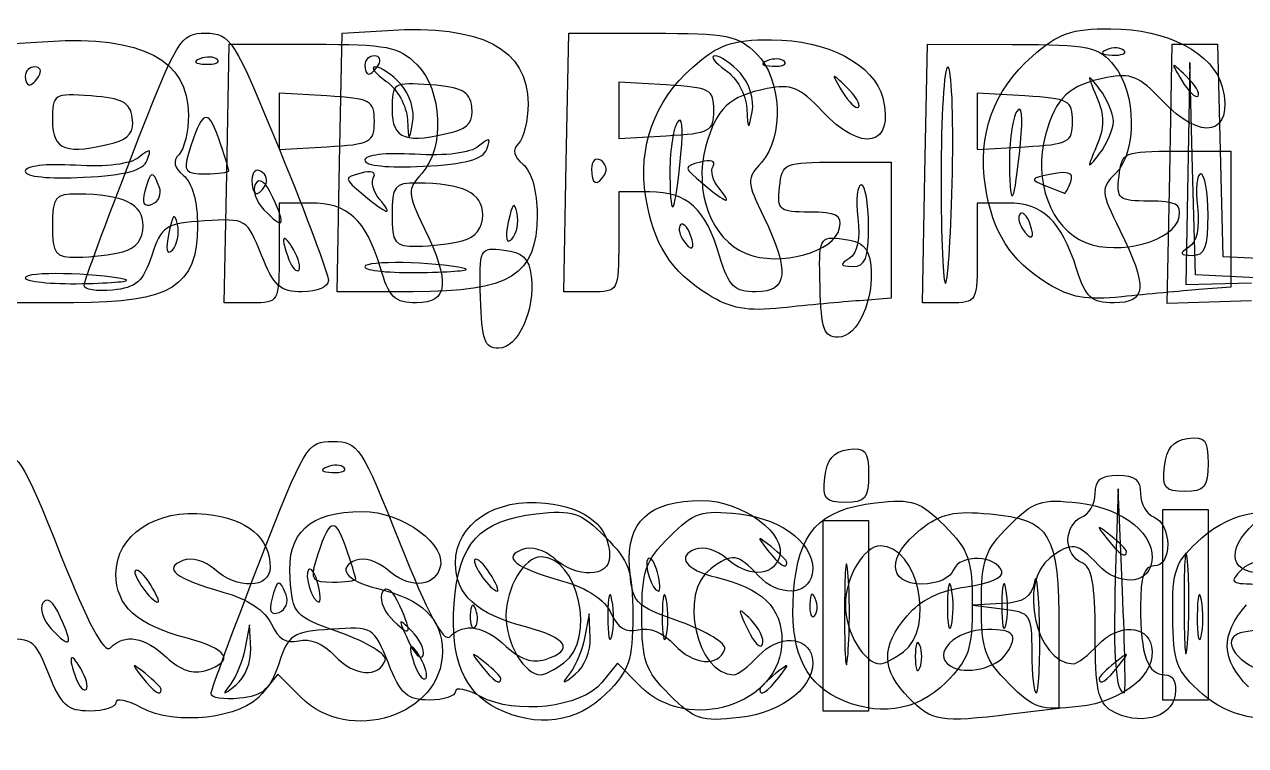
# Model space of a CAD drawing. Extents: x 2.03 to 5.39, y 7.1 to 8.91.
# Drawn here: x 3.7839 to 4.2328, y 8.4324 to 8.6974 of the extents above; entities that cross this region are included whole.
import ezdxf

# ---------------------------------------------------------------- set-up
doc = ezdxf.new("R2010")
doc.units = 0
doc.layers.add('Layer_1', color=7, linetype='CONTINUOUS')

msp = doc.modelspace()

# ---------------------------------------------------------------- linework, layer by layer
at = {"layer": 'Layer_1', "color": 7}
for p, q in [((3.899745, 8.646631), (3.900669, 8.694131)), ((3.900669, 8.694131), (3.917327, 8.69518)), ((3.983078, 8.646631), (3.984003, 8.694131)), ((3.984003, 8.694131), (4.014751, 8.694131)), ((3.775849, 8.690082), (3.792507, 8.691132)), ((3.858258, 8.642582), (3.859183, 8.690082)), ((3.859183, 8.690082), (3.889932, 8.690082)), ((4.114925, 8.642582), (4.115849, 8.690082)), ((4.115849, 8.690082), (4.147025, 8.690026)), ((4.1881, 8.687811), (4.1881, 8.687811)), ((4.204924, 8.642455), (4.20585, 8.690082)), ((4.20585, 8.690082), (4.214183, 8.690082)), ((4.214183, 8.690082), (4.222516, 8.690082)), ((4.222516, 8.690082), (4.223454, 8.651071)), ((3.854767, 8.684478), (3.854767, 8.684478)), ((3.914003, 8.682464), (3.914003, 8.682464)), ((4.06328, 8.683763), (4.06328, 8.683762)), ((4.212283, 8.683415), (4.211566, 8.642582)), ((4.213338, 8.644398), (4.212283, 8.683415)), ((3.789183, 8.678415), (3.789183, 8.678415)), ((4.047088, 8.679406), (4.047088, 8.679406)), ((4.210932, 8.678377), (4.210932, 8.678377)), ((3.922268, 8.675357), (3.922268, 8.675357)), ((4.019836, 8.675138), (4.002336, 8.676146)), ((4.002336, 8.676146), (4.002336, 8.665798)), ((4.086112, 8.674328), (4.086112, 8.674328)), ((3.895016, 8.671089), (3.877516, 8.672097)), ((3.877516, 8.672097), (3.877516, 8.661749)), ((4.151683, 8.671089), (4.134183, 8.672097)), ((4.134183, 8.672097), (4.134183, 8.661748)), ((4.002336, 8.665798), (4.002336, 8.655449)), ((4.037336, 8.665798), (4.037336, 8.665797)), ((3.877516, 8.661749), (3.877516, 8.6514)), ((3.912516, 8.661749), (3.912516, 8.661749)), ((4.134183, 8.661748), (4.134183, 8.6514)), ((4.169183, 8.661749), (4.169183, 8.661748)), ((4.184183, 8.661748), (4.184183, 8.661748)), ((3.941678, 8.657944), (3.941678, 8.657944)), ((4.002336, 8.655449), (4.019836, 8.656457)), ((3.816858, 8.653895), (3.816858, 8.653895)), ((3.877516, 8.6514), (3.895016, 8.652408)), ((3.953827, 8.651542), (3.953827, 8.651542)), ((4.134183, 8.6514), (4.151683, 8.652408)), ((4.150035, 8.653747), (4.150035, 8.653747)), ((4.223454, 8.651071), (4.224392, 8.612061)), ((3.829008, 8.647493), (3.829008, 8.647493)), ((3.89882, 8.599131), (3.899744, 8.646631)), ((3.899744, 8.646631), (3.899745, 8.646631)), ((3.982153, 8.599131), (3.983078, 8.646631)), ((3.983078, 8.646631), (3.983078, 8.646631)), ((4.025215, 8.649698), (4.025215, 8.649698)), ((4.082516, 8.646749), (4.102516, 8.646749)), ((4.102516, 8.646749), (4.102516, 8.621749)), ((4.207336, 8.650797), (4.227336, 8.650797)), ((4.227336, 8.650797), (4.227336, 8.625797)), ((3.857333, 8.595082), (3.858258, 8.642582)), ((3.858258, 8.642582), (3.858258, 8.642582)), ((3.859003, 8.643633), (3.859003, 8.643633)), ((3.997194, 8.642234), (3.997194, 8.642234)), ((4.113999, 8.595085), (4.114924, 8.642585)), ((4.114924, 8.642585), (4.114925, 8.642582)), ((4.125022, 8.642869), (4.125022, 8.642869)), ((4.203998, 8.594828), (4.204924, 8.642455)), ((4.204924, 8.642455), (4.204924, 8.642455)), ((4.211566, 8.642582), (4.21085, 8.601748)), ((4.214392, 8.605381), (4.213338, 8.644398)), ((3.833436, 8.63774), (3.833436, 8.63774)), ((3.872374, 8.638185), (3.872374, 8.638185)), ((4.168522, 8.639561), (4.168522, 8.639561)), ((3.875216, 8.633795), (3.875216, 8.633795)), ((3.914304, 8.633269), (3.914304, 8.633269)), ((4.013765, 8.635797), (4.002336, 8.635797)), ((4.002336, 8.635797), (4.002336, 8.617464)), ((4.039124, 8.637318), (4.039124, 8.637318)), ((3.888945, 8.631749), (3.877516, 8.631749)), ((3.877516, 8.631749), (3.877516, 8.613415)), ((4.145332, 8.631751), (4.134182, 8.631751)), ((4.134182, 8.631751), (4.134182, 8.613418)), ((3.964983, 8.627943), (3.964983, 8.627943)), ((4.153487, 8.624275), (4.153487, 8.624275)), ((4.219003, 8.627464), (4.219003, 8.627464)), ((4.227336, 8.625797), (4.227336, 8.600797)), ((3.840163, 8.623894), (3.840163, 8.623894)), ((4.028667, 8.620226), (4.028667, 8.620226)), ((4.094183, 8.623415), (4.094183, 8.623415)), ((4.102516, 8.621749), (4.102516, 8.596749)), ((3.944836, 8.617898), (3.944836, 8.617898)), ((3.820016, 8.61385), (3.820016, 8.61385)), ((3.882743, 8.614714), (3.882743, 8.614714)), ((4.224392, 8.612061), (4.245121, 8.611071)), ((3.94567, 8.607688), (3.94567, 8.607688)), ((3.82085, 8.603639), (3.82085, 8.603639)), ((4.160017, 8.602164), (4.160017, 8.602164)), ((4.21085, 8.601748), (4.235016, 8.602402)), ((4.236788, 8.604218), (4.214392, 8.605381)), ((3.805796, 8.60142), (3.805796, 8.60142)), ((3.926795, 8.599131), (3.89882, 8.599131)), ((3.992245, 8.599131), (3.982153, 8.599131)), ((4.035197, 8.598116), (4.035197, 8.598115)), ((4.07636, 8.601009), (4.07636, 8.601009)), ((4.227336, 8.600797), (4.21567, 8.599916)), ((3.801975, 8.595082), (3.774, 8.595082)), ((3.867425, 8.595082), (3.857333, 8.595082)), ((3.95154, 8.59696), (3.95154, 8.59696)), ((4.102516, 8.596749), (4.09085, 8.595867)), ((4.124091, 8.595085), (4.113999, 8.595085)), ((4.234924, 8.595788), (4.203998, 8.594828)), ((3.901434, 8.534478), (3.901434, 8.534478)), ((4.202948, 8.534964), (4.202948, 8.534964)), ((4.078128, 8.530915), (4.078128, 8.530915)), ((4.185898, 8.526749), (4.184912, 8.493652)), ((4.18754, 8.489242), (4.185898, 8.526749)), ((4.202336, 8.484131), (4.202336, 8.519131)), ((4.202336, 8.519131), (4.21067, 8.519131)), ((4.21067, 8.519131), (4.219003, 8.519131)), ((4.219003, 8.519131), (4.219003, 8.484131)), ((4.077516, 8.480082), (4.077516, 8.515082)), ((4.077516, 8.515082), (4.08585, 8.515082)), ((4.08585, 8.515082), (4.094183, 8.515082)), ((4.094183, 8.515082), (4.094183, 8.480082)), ((4.189003, 8.503723), (4.189003, 8.503723)), ((4.064183, 8.499674), (4.064183, 8.499674)), ((4.211435, 8.500065), (4.211439, 8.500065)), ((3.954991, 8.495646), (3.954991, 8.495646)), ((4.016601, 8.49593), (4.016601, 8.49593)), ((4.086615, 8.496016), (4.086619, 8.496016)), ((3.830171, 8.491597), (3.830171, 8.491597)), ((3.891781, 8.491881), (3.891781, 8.491881)), ((3.90567, 8.493633), (3.90567, 8.493633)), ((4.124693, 8.489925), (4.124694, 8.489925)), ((4.144693, 8.489925), (4.144694, 8.489925)), ((3.880103, 8.48774), (3.880103, 8.48774)), ((3.999873, 8.485876), (3.999874, 8.485876)), ((4.019873, 8.485876), (4.019874, 8.485876)), ((4.074614, 8.486422), (4.074613, 8.486422)), ((4.18754, 8.489242), (4.18754, 8.489242)), ((4.21654, 8.485876), (4.21654, 8.485876)), ((3.921883, 8.483795), (3.921883, 8.483795)), ((3.949794, 8.482374), (3.949793, 8.482374)), ((3.991428, 8.480797), (3.989896, 8.472464)), ((3.991882, 8.472039), (3.991428, 8.480797)), ((4.143118, 8.484548), (4.132516, 8.484015)), ((4.132516, 8.484015), (4.14335, 8.482671)), ((4.202336, 8.449131), (4.202336, 8.484131)), ((4.202336, 8.484131), (4.202336, 8.484131)), ((4.219003, 8.484131), (4.219003, 8.449131)), ((3.797063, 8.479746), (3.797063, 8.479746)), ((3.866608, 8.476749), (3.865076, 8.468416)), ((3.867062, 8.46799), (3.866608, 8.476749)), ((4.051012, 8.47855), (4.051012, 8.47855)), ((4.077516, 8.445082), (4.077516, 8.480082)), ((4.077516, 8.480082), (4.077516, 8.480082)), ((4.094183, 8.480082), (4.094183, 8.445082)), ((4.157062, 8.475915), (4.157062, 8.475915)), ((3.926192, 8.474502), (3.926192, 8.474502)), ((3.991882, 8.472039), (3.991882, 8.472039)), ((4.164183, 8.474909), (4.164183, 8.44601)), ((3.867062, 8.46799), (3.867062, 8.46799)), ((4.113057, 8.469249), (4.113057, 8.469249)), ((3.92941, 8.464714), (3.92941, 8.464714)), ((3.982213, 8.462781), (3.982213, 8.462781)), ((4.00187, 8.462627), (3.996138, 8.455549)), ((4.010285, 8.454212), (4.00187, 8.462627)), ((4.107033, 8.46683), (4.107033, 8.46683)), ((4.144965, 8.466364), (4.144965, 8.466364)), ((3.80459, 8.460666), (3.80459, 8.460666)), ((3.87705, 8.458578), (3.871318, 8.4515)), ((3.885465, 8.450163), (3.87705, 8.458578)), ((4.186095, 8.461631), (4.186095, 8.461631)), ((3.959003, 8.457056), (3.959003, 8.457056)), ((4.061275, 8.457582), (4.061275, 8.457582)), ((4.145829, 8.455126), (4.145829, 8.455126)), ((3.834183, 8.453007), (3.834183, 8.453007)), ((3.951503, 8.450432), (3.951503, 8.450432)), ((4.021009, 8.451077), (4.021009, 8.451077)), ((4.082402, 8.450079), (4.082402, 8.450079)), ((4.109032, 8.44993), (4.109032, 8.44993)), ((4.21067, 8.449131), (4.202336, 8.449131)), ((4.219003, 8.449131), (4.21067, 8.449131)), ((4.21692, 8.45131), (4.21692, 8.45131)), ((3.826683, 8.446383), (3.826683, 8.446383)), ((3.957582, 8.44603), (3.957582, 8.44603)), ((4.08585, 8.445082), (4.077516, 8.445082)), ((4.094183, 8.445082), (4.08585, 8.445082)), ((4.164183, 8.44601), (4.146683, 8.443908)), ((4.18335, 8.44527), (4.18335, 8.44527))]:
    msp.add_line(p, q, dxfattribs=at)
for points in [[(3.917327, 8.69518), (3.95198, 8.697364), (3.969003, 8.688454), (3.969003, 8.668131)], [(3.792507, 8.691132), (3.82716, 8.693315), (3.844183, 8.684405), (3.844183, 8.664082)], [(3.823372, 8.649131), (3.84019, 8.692505), (3.841168, 8.694131), (3.850455, 8.694131)], [(3.850455, 8.694131), (3.859676, 8.694131), (3.860854, 8.692266), (3.877834, 8.650797)], [(4.014751, 8.694131), (4.042217, 8.694131), (4.046302, 8.693328), (4.053009, 8.686614)], [(4.029503, 8.681582), (4.039251, 8.690141), (4.04383, 8.691747), (4.058466, 8.691736)], [(4.058466, 8.691736), (4.078992, 8.691725), (4.096319, 8.682681), (4.099407, 8.670375)], [(4.154322, 8.685631), (4.164071, 8.69419), (4.16865, 8.695796), (4.183286, 8.695785)], [(4.183286, 8.695785), (4.203812, 8.695772), (4.221139, 8.68673), (4.224227, 8.674424)], [(3.889932, 8.690082), (3.917398, 8.690082), (3.921482, 8.68928), (3.928189, 8.682565)], [(4.147025, 8.690026), (4.175664, 8.689971), (4.178714, 8.689333), (4.184525, 8.682157)], [(4.181711, 8.688074), (4.179052, 8.68701), (4.179842, 8.68622), (4.183725, 8.686061)], [(4.1881, 8.687811), (4.186992, 8.688919), (4.184118, 8.689037), (4.181711, 8.688074)], [(4.183725, 8.686061), (4.187239, 8.685916), (4.189208, 8.686704), (4.1881, 8.687811)], [(3.848378, 8.684741), (3.845719, 8.683677), (3.846509, 8.682887), (3.850392, 8.682727)], [(3.854767, 8.684478), (3.853659, 8.685586), (3.850784, 8.685704), (3.848378, 8.684741)], [(3.850392, 8.682727), (3.853906, 8.682583), (3.855874, 8.68337), (3.854767, 8.684478)], [(3.912533, 8.685797), (3.910591, 8.685797), (3.909003, 8.684297), (3.909003, 8.682464)], [(3.909003, 8.682464), (3.909003, 8.680631), (3.909664, 8.679131), (3.910473, 8.679131)], [(3.910473, 8.679131), (3.911282, 8.679131), (3.91287, 8.680631), (3.914003, 8.682464)], [(3.914003, 8.682464), (3.915136, 8.684297), (3.914475, 8.685797), (3.912533, 8.685797)], [(3.928189, 8.682565), (3.937489, 8.673255), (3.938431, 8.651968), (3.929958, 8.642605)], [(4.037745, 8.685797), (4.035788, 8.685797), (4.03752, 8.683462), (4.041595, 8.680608)], [(4.047088, 8.679406), (4.043906, 8.682921), (4.039702, 8.685797), (4.037745, 8.685797)], [(4.053009, 8.686614), (4.062309, 8.677304), (4.063251, 8.656017), (4.054778, 8.646654)], [(4.056891, 8.684026), (4.054232, 8.682961), (4.055022, 8.682172), (4.058905, 8.682012)], [(4.06328, 8.683762), (4.062173, 8.68487), (4.059298, 8.684988), (4.056891, 8.684026)], [(4.058905, 8.682012), (4.062419, 8.681867), (4.064388, 8.682655), (4.06328, 8.683763)], [(4.137133, 8.637956), (4.13417, 8.656525), (4.14019, 8.673222), (4.154322, 8.685631)], [(4.210932, 8.678377), (4.205192, 8.683874), (4.205121, 8.683803), (4.209338, 8.676782)], [(3.787713, 8.681749), (3.785772, 8.681749), (3.784183, 8.680249), (3.784183, 8.678415)], [(3.784183, 8.678415), (3.784183, 8.676582), (3.784844, 8.675082), (3.785653, 8.675082)], [(3.785653, 8.675082), (3.786462, 8.675082), (3.78805, 8.676582), (3.789183, 8.678415)], [(3.789183, 8.678415), (3.790316, 8.680249), (3.789655, 8.681749), (3.787713, 8.681749)], [(3.912925, 8.681749), (3.910968, 8.681749), (3.9127, 8.679413), (3.916775, 8.67656)], [(3.922268, 8.675357), (3.919086, 8.678872), (3.914882, 8.681749), (3.912925, 8.681749)], [(4.012314, 8.633907), (4.00935, 8.652476), (4.01537, 8.669173), (4.029503, 8.681582)], [(4.041595, 8.680608), (4.045819, 8.677649), (4.049198, 8.671562), (4.049457, 8.666442)], [(4.051391, 8.665239), (4.052249, 8.669743), (4.050438, 8.675703), (4.047088, 8.679406)], [(4.086112, 8.674328), (4.080372, 8.679826), (4.080301, 8.679755), (4.084518, 8.672733)], [(4.12335, 8.681752), (4.121975, 8.68175), (4.12085, 8.663498), (4.12085, 8.641193)], [(4.125022, 8.642869), (4.125478, 8.664256), (4.124724, 8.681754), (4.12335, 8.681752)], [(4.179129, 8.673611), (4.174442, 8.679611), (4.17436, 8.679415), (4.177997, 8.670915)], [(4.201956, 8.669537), (4.193758, 8.678314), (4.190596, 8.679616), (4.18177, 8.677851)], [(4.184525, 8.682157), (4.192656, 8.672115), (4.192925, 8.650486), (4.185016, 8.642606)], [(4.215345, 8.671028), (4.216222, 8.671905), (4.214236, 8.675212), (4.210932, 8.678377)], [(3.916775, 8.67656), (3.921, 8.6736), (3.924378, 8.667513), (3.924637, 8.662393)], [(3.93317, 8.675156), (3.919368, 8.676154), (3.919003, 8.675918), (3.919003, 8.665989)], [(3.926572, 8.66119), (3.927429, 8.665694), (3.925618, 8.671654), (3.922268, 8.675357)], [(3.948345, 8.667065), (3.947527, 8.672798), (3.944665, 8.674324), (3.93317, 8.675156)], [(4.037336, 8.665797), (4.037336, 8.6735), (4.036012, 8.674207), (4.019836, 8.675138)], [(4.05695, 8.673802), (4.042968, 8.671006), (4.038247, 8.666593), (4.034425, 8.652752)], [(4.077137, 8.665488), (4.068938, 8.674265), (4.065776, 8.675567), (4.05695, 8.673802)], [(4.090525, 8.66698), (4.091402, 8.667856), (4.089416, 8.671163), (4.086112, 8.674328)], [(4.18177, 8.677851), (4.167788, 8.675055), (4.163067, 8.670642), (4.159245, 8.656801)], [(4.184183, 8.661748), (4.184183, 8.664714), (4.181909, 8.670052), (4.179129, 8.673611)], [(4.224227, 8.674424), (4.228695, 8.656622), (4.216517, 8.65395), (4.201956, 8.669537)], [(4.209338, 8.676782), (4.211765, 8.672741), (4.214468, 8.670152), (4.215345, 8.671028)], [(3.80835, 8.671107), (3.794549, 8.672106), (3.794183, 8.671869), (3.794183, 8.66194)], [(3.823525, 8.663016), (3.822707, 8.66875), (3.819845, 8.670275), (3.80835, 8.671107)], [(3.912516, 8.661749), (3.912516, 8.669451), (3.911192, 8.670158), (3.895016, 8.671089)], [(4.099407, 8.670375), (4.103875, 8.652573), (4.091697, 8.649901), (4.077137, 8.665488)], [(4.084518, 8.672733), (4.086945, 8.668692), (4.089648, 8.666103), (4.090525, 8.66698)], [(4.169183, 8.661748), (4.169183, 8.669451), (4.167859, 8.670158), (4.151683, 8.671089)], [(4.177997, 8.670915), (4.181005, 8.663886), (4.181005, 8.659611), (4.177997, 8.652582)], [(3.8552, 8.655713), (3.851273, 8.666977), (3.849028, 8.665806), (3.844182, 8.649964)], [(3.919003, 8.665989), (3.919003, 8.655162), (3.924289, 8.653287), (3.941678, 8.657944)], [(3.941678, 8.657944), (3.947128, 8.659404), (3.949061, 8.662048), (3.948345, 8.667065)], [(3.969003, 8.668131), (3.969003, 8.662081), (3.967439, 8.655567), (3.965528, 8.653656)], [(4.019836, 8.656457), (4.036012, 8.657388), (4.037336, 8.658095), (4.037336, 8.665798)], [(4.049457, 8.666442), (4.049874, 8.658192), (4.050031, 8.658095), (4.051391, 8.665239)], [(4.148695, 8.665414), (4.147087, 8.662875), (4.145867, 8.654047), (4.145984, 8.645797)], [(4.150035, 8.653747), (4.15101, 8.663777), (4.150496, 8.668257), (4.148695, 8.665414)], [(3.794183, 8.66194), (3.794183, 8.651113), (3.799469, 8.649238), (3.816858, 8.653895)], [(3.816858, 8.653895), (3.822308, 8.655355), (3.824241, 8.657999), (3.823525, 8.663016)], [(3.844183, 8.664082), (3.844183, 8.658032), (3.842619, 8.651519), (3.840708, 8.649608)], [(3.895016, 8.652408), (3.911192, 8.653339), (3.912516, 8.654046), (3.912516, 8.661749)], [(3.924637, 8.662393), (3.925054, 8.654144), (3.925211, 8.654046), (3.926572, 8.66119)], [(4.023875, 8.661365), (4.022267, 8.658826), (4.021047, 8.649999), (4.021164, 8.641749)], [(4.025215, 8.649698), (4.026191, 8.659728), (4.025676, 8.664208), (4.023875, 8.661365)], [(4.151683, 8.652408), (4.167859, 8.653339), (4.169183, 8.654046), (4.169183, 8.661749)], [(4.179129, 8.649885), (4.181909, 8.653444), (4.184183, 8.658782), (4.184183, 8.661748)], [(3.859003, 8.643633), (3.859003, 8.644277), (3.857291, 8.649712), (3.8552, 8.655713)], [(3.953827, 8.651542), (3.955467, 8.655814), (3.954937, 8.656007), (3.950858, 8.652621)], [(4.159245, 8.656801), (4.154599, 8.639974), (4.161154, 8.622393), (4.174003, 8.617219)], [(3.829008, 8.647493), (3.830647, 8.651765), (3.830118, 8.651958), (3.826038, 8.648571)], [(3.950858, 8.652621), (3.947802, 8.650084), (3.938805, 8.648942), (3.927444, 8.649649)], [(3.930411, 8.645237), (3.946011, 8.646043), (3.952375, 8.647757), (3.953827, 8.651542)], [(3.965528, 8.653656), (3.963117, 8.651246), (3.963628, 8.648875), (3.967195, 8.645915)], [(4.034425, 8.652752), (4.029779, 8.635925), (4.036334, 8.618344), (4.049183, 8.61317)], [(4.145984, 8.645797), (4.146235, 8.628024), (4.147839, 8.631171), (4.150035, 8.653747)], [(4.177997, 8.652582), (4.17436, 8.644081), (4.174442, 8.643885), (4.179129, 8.649885)], [(3.826038, 8.648571), (3.822982, 8.646034), (3.813985, 8.644893), (3.802624, 8.6456)], [(3.805591, 8.641188), (3.821191, 8.641993), (3.827555, 8.643707), (3.829008, 8.647493)], [(3.805796, 8.60142), (3.805863, 8.602911), (3.813775, 8.624381), (3.823372, 8.649131)], [(3.840708, 8.649608), (3.838298, 8.647197), (3.838808, 8.644826), (3.842375, 8.641866)], [(3.844182, 8.649964), (3.842216, 8.643538), (3.843113, 8.642464), (3.850445, 8.642464)], [(3.877834, 8.650797), (3.887593, 8.626964), (3.895598, 8.605589), (3.895624, 8.603297)], [(3.908991, 8.647464), (3.90899, 8.645473), (3.917613, 8.644576), (3.930411, 8.645237)], [(3.927444, 8.649649), (3.916602, 8.650324), (3.908993, 8.649423), (3.908991, 8.647464)], [(3.995724, 8.647431), (3.993861, 8.648582), (3.992336, 8.647186), (3.992336, 8.644328)], [(3.997194, 8.642234), (3.998248, 8.64394), (3.997587, 8.646279), (3.995724, 8.647431)], [(4.021164, 8.641749), (4.021415, 8.623975), (4.023019, 8.627122), (4.025215, 8.649698)], [(4.032425, 8.646786), (4.026031, 8.645114), (4.026055, 8.644882), (4.033254, 8.638875)], [(4.037054, 8.645341), (4.038154, 8.647121), (4.036126, 8.647754), (4.032425, 8.646786)], [(4.054778, 8.646654), (4.049336, 8.640641), (4.049384, 8.639595), (4.055686, 8.626549)], [(4.061462, 8.637582), (4.062482, 8.646446), (4.063176, 8.646749), (4.082516, 8.646749)], [(4.186282, 8.641631), (4.187302, 8.650495), (4.187996, 8.650797), (4.207336, 8.650797)], [(3.784172, 8.643415), (3.78417, 8.641423), (3.792793, 8.640527), (3.805591, 8.641188)], [(3.802624, 8.6456), (3.791782, 8.646274), (3.784173, 8.645374), (3.784172, 8.643415)], [(3.833436, 8.63774), (3.831033, 8.644001), (3.830105, 8.643706), (3.828102, 8.636047)], [(3.850445, 8.642464), (3.855152, 8.642464), (3.859003, 8.64299), (3.859003, 8.643633)], [(3.870904, 8.643382), (3.869041, 8.644533), (3.867516, 8.643137), (3.867516, 8.640279)], [(3.872374, 8.638185), (3.873428, 8.639892), (3.872767, 8.64223), (3.870904, 8.643382)], [(3.907605, 8.642737), (3.901211, 8.641065), (3.901235, 8.640833), (3.908434, 8.634826)], [(3.912234, 8.641292), (3.913334, 8.643072), (3.911306, 8.643705), (3.907605, 8.642737)], [(3.929958, 8.642605), (3.924516, 8.636592), (3.924564, 8.635546), (3.930867, 8.6225)], [(3.967195, 8.645915), (3.970371, 8.643279), (3.972336, 8.636162), (3.972336, 8.627298)], [(3.992336, 8.644328), (3.992336, 8.638472), (3.994336, 8.63761), (3.997194, 8.642234)], [(4.039124, 8.637318), (4.036908, 8.639988), (4.035977, 8.643598), (4.037054, 8.645341)], [(4.122522, 8.602309), (4.123442, 8.603229), (4.124567, 8.621481), (4.125022, 8.642869)], [(4.161472, 8.642364), (4.153521, 8.640844), (4.153316, 8.640448), (4.159276, 8.638119)], [(4.168522, 8.639561), (4.16978, 8.642839), (4.167889, 8.643591), (4.161472, 8.642364)], [(4.185016, 8.642606), (4.179461, 8.637072), (4.179535, 8.636078), (4.186578, 8.621773)], [(4.216339, 8.642464), (4.214874, 8.642464), (4.214308, 8.637042), (4.215082, 8.630414)], [(4.219003, 8.627464), (4.219003, 8.635714), (4.217804, 8.642464), (4.216339, 8.642464)], [(3.830836, 8.631323), (3.833263, 8.632254), (3.834433, 8.635142), (3.833436, 8.63774)], [(3.842375, 8.641866), (3.845551, 8.63923), (3.847516, 8.632114), (3.847516, 8.623249)], [(3.867516, 8.640279), (3.867516, 8.634424), (3.869517, 8.633561), (3.872374, 8.638185)], [(3.868818, 8.638832), (3.867519, 8.63673), (3.868907, 8.632438), (3.871896, 8.629293)], [(3.875216, 8.633795), (3.872657, 8.639413), (3.870316, 8.641255), (3.868818, 8.638832)], [(3.914304, 8.633269), (3.912089, 8.635939), (3.911157, 8.639549), (3.912234, 8.641292)], [(3.92817, 8.639085), (3.919907, 8.639126), (3.919003, 8.63798), (3.919003, 8.627464)], [(3.952336, 8.627464), (3.952336, 8.635481), (3.945014, 8.639002), (3.92817, 8.639085)], [(4.033254, 8.638875), (4.042233, 8.631381), (4.044565, 8.630763), (4.039124, 8.637318)], [(4.072539, 8.628415), (4.06127, 8.628415), (4.060482, 8.629067), (4.061462, 8.637582)], [(4.091519, 8.638415), (4.090054, 8.638415), (4.089488, 8.632993), (4.090262, 8.626365)], [(4.094183, 8.623415), (4.094183, 8.631665), (4.092984, 8.638415), (4.091519, 8.638415)], [(4.12085, 8.641193), (4.12085, 8.618887), (4.121602, 8.60139), (4.122522, 8.602309)], [(4.160017, 8.602164), (4.14629, 8.610732), (4.139878, 8.620761), (4.137133, 8.637956)], [(4.159276, 8.638119), (4.162892, 8.636706), (4.166064, 8.635445), (4.166326, 8.635316)], [(4.166326, 8.635316), (4.166589, 8.635187), (4.167577, 8.637097), (4.168522, 8.639561)], [(4.197359, 8.632464), (4.18609, 8.632464), (4.185302, 8.633117), (4.186282, 8.641631)], [(3.80335, 8.635036), (3.795087, 8.635081), (3.794183, 8.633931), (3.794183, 8.623415)], [(3.827516, 8.623415), (3.827516, 8.631432), (3.820194, 8.634953), (3.80335, 8.635036)], [(3.828102, 8.636047), (3.826957, 8.631666), (3.827825, 8.630167), (3.830836, 8.631323)], [(3.871896, 8.629293), (3.879122, 8.621698), (3.880115, 8.623044), (3.875216, 8.633795)], [(3.908434, 8.634826), (3.917413, 8.627332), (3.919745, 8.626714), (3.914304, 8.633269)], [(4.035197, 8.598115), (4.02147, 8.606683), (4.015058, 8.616712), (4.012314, 8.633907)], [(4.039441, 8.612315), (4.034217, 8.629752), (4.027606, 8.635797), (4.013765, 8.635797)], [(3.914621, 8.608266), (3.909397, 8.625703), (3.902787, 8.631749), (3.888945, 8.631749)], [(3.964983, 8.627943), (3.964012, 8.632526), (3.963174, 8.631688), (3.961751, 8.624711)], [(4.170686, 8.607585), (4.16498, 8.625359), (4.158273, 8.631751), (4.145332, 8.631751)], [(4.153487, 8.624275), (4.152401, 8.627104), (4.150798, 8.628703), (4.149924, 8.62783)], [(4.208373, 8.626631), (4.209273, 8.631323), (4.207118, 8.632464), (4.197359, 8.632464)], [(4.215082, 8.630414), (4.216001, 8.62254), (4.214903, 8.617359), (4.211912, 8.615465)], [(3.850071, 8.625145), (3.83564, 8.624201), (3.834293, 8.623321), (3.830674, 8.612464)], [(3.840163, 8.623894), (3.839192, 8.628477), (3.838354, 8.627639), (3.836931, 8.620662)], [(3.870986, 8.612645), (3.865644, 8.625998), (3.865394, 8.626147), (3.850071, 8.625145)], [(3.919003, 8.627464), (3.919003, 8.616948), (3.919907, 8.615802), (3.92817, 8.615843)], [(3.972336, 8.627298), (3.972336, 8.605206), (3.962514, 8.599131), (3.926795, 8.599131)], [(3.944836, 8.617898), (3.949817, 8.619233), (3.952336, 8.622446), (3.952336, 8.627464)], [(3.961751, 8.624711), (3.960511, 8.618629), (3.960976, 8.616437), (3.963063, 8.618524)], [(3.963063, 8.618524), (3.96484, 8.620302), (3.965705, 8.62454), (3.964983, 8.627943)], [(4.028667, 8.620226), (4.027581, 8.623055), (4.025978, 8.624655), (4.025104, 8.623781)], [(4.055686, 8.626549), (4.065324, 8.606602), (4.064554, 8.599131), (4.052863, 8.599131)], [(4.083554, 8.622582), (4.084454, 8.627274), (4.082298, 8.628415), (4.072539, 8.628415)], [(4.090262, 8.626365), (4.091181, 8.618491), (4.090083, 8.61331), (4.087093, 8.611416)], [(4.149924, 8.62783), (4.149051, 8.626956), (4.149324, 8.624641), (4.150533, 8.622686)], [(4.150533, 8.622686), (4.15382, 8.617368), (4.155741, 8.618401), (4.153487, 8.624275)], [(4.174003, 8.617219), (4.18639, 8.612231), (4.206678, 8.617787), (4.208373, 8.626631)], [(4.21317, 8.612515), (4.217869, 8.612474), (4.219003, 8.615381), (4.219003, 8.627464)], [(3.794183, 8.623415), (3.794183, 8.612899), (3.795087, 8.611753), (3.80335, 8.611794)], [(3.847516, 8.623249), (3.847516, 8.601157), (3.837694, 8.595082), (3.801975, 8.595082)], [(3.820016, 8.61385), (3.824997, 8.615184), (3.827516, 8.618397), (3.827516, 8.623415)], [(3.836931, 8.620662), (3.835691, 8.61458), (3.836156, 8.612388), (3.838243, 8.614475)], [(3.838243, 8.614475), (3.840021, 8.616253), (3.840885, 8.620491), (3.840163, 8.623894)], [(3.882743, 8.614714), (3.878814, 8.621472), (3.877865, 8.619309), (3.881081, 8.610926)], [(3.930867, 8.6225), (3.940504, 8.602553), (3.939734, 8.595082), (3.928043, 8.595082)], [(4.025104, 8.623781), (4.024231, 8.622907), (4.024504, 8.620592), (4.025713, 8.618637)], [(4.025713, 8.618637), (4.029, 8.613319), (4.030921, 8.614352), (4.028667, 8.620226)], [(4.049183, 8.61317), (4.06157, 8.608182), (4.081858, 8.613738), (4.083554, 8.622582)], [(4.08835, 8.608466), (4.093049, 8.608422), (4.094183, 8.611332), (4.094183, 8.623415)], [(4.186578, 8.621773), (4.196907, 8.600793), (4.19645, 8.595085), (4.184441, 8.595085)], [(3.92817, 8.615843), (3.933211, 8.61587), (3.940711, 8.616793), (3.944836, 8.617898)], [(3.95154, 8.59696), (3.951057, 8.615275), (3.951164, 8.615492), (3.960117, 8.61446)], [(4.002336, 8.617464), (4.002336, 8.599279), (4.002258, 8.599131), (3.992245, 8.599131)], [(4.07636, 8.601009), (4.075877, 8.619324), (4.075984, 8.619541), (4.084937, 8.618509)], [(4.084937, 8.618509), (4.09184, 8.617713), (4.09424, 8.615429), (4.094996, 8.608935)], [(4.211912, 8.615465), (4.208306, 8.613181), (4.208573, 8.612555), (4.21317, 8.612515)], [(3.80335, 8.611794), (3.808391, 8.611816), (3.815891, 8.612744), (3.820016, 8.61385)], [(3.830674, 8.612464), (3.827458, 8.60282), (3.824954, 8.600616), (3.816227, 8.599753)], [(3.877516, 8.613415), (3.877516, 8.59523), (3.877439, 8.595082), (3.867425, 8.595082)], [(3.886032, 8.599131), (3.877877, 8.599131), (3.875561, 8.601211), (3.870986, 8.612645)], [(3.881081, 8.610926), (3.882225, 8.607947), (3.883862, 8.606212), (3.88472, 8.60707)], [(3.88472, 8.60707), (3.885579, 8.607929), (3.884687, 8.611368), (3.882743, 8.614714)], [(3.94567, 8.607688), (3.934308, 8.610227), (3.909003, 8.610664), (3.909003, 8.608321)], [(3.960117, 8.61446), (3.96702, 8.613665), (3.96942, 8.61138), (3.970176, 8.604886)], [(4.052863, 8.599131), (4.044718, 8.599131), (4.042838, 8.600978), (4.039441, 8.612315)], [(4.087093, 8.611416), (4.083487, 8.609132), (4.083753, 8.608506), (4.08835, 8.608466)], [(4.134182, 8.613418), (4.134182, 8.595233), (4.134105, 8.595085), (4.124091, 8.595085)], [(3.82085, 8.603639), (3.809488, 8.606178), (3.784183, 8.606615), (3.784183, 8.604273)], [(3.909003, 8.608321), (3.909003, 8.606933), (3.918378, 8.605971), (3.929836, 8.606184)], [(3.928043, 8.595082), (3.919898, 8.595082), (3.918018, 8.596929), (3.914621, 8.608266)], [(3.929836, 8.606184), (3.941295, 8.606397), (3.94842, 8.607074), (3.94567, 8.607688)], [(4.094996, 8.608935), (4.096463, 8.59634), (4.090178, 8.582464), (4.083008, 8.582464)], [(4.184441, 8.595085), (4.17612, 8.595085), (4.174114, 8.596907), (4.170686, 8.607585)], [(3.784183, 8.604273), (3.784183, 8.602884), (3.793558, 8.601923), (3.805016, 8.602135)], [(3.805016, 8.602135), (3.816475, 8.602347), (3.8236, 8.603024), (3.82085, 8.603639)], [(3.895624, 8.603297), (3.895646, 8.600914), (3.891544, 8.599131), (3.886032, 8.599131)], [(3.970176, 8.604886), (3.971643, 8.592291), (3.965359, 8.578415), (3.958188, 8.578415)], [(4.187336, 8.597276), (4.174322, 8.595902), (4.168335, 8.596973), (4.160017, 8.602164)], [(3.816227, 8.599753), (3.81042, 8.599179), (3.805727, 8.599928), (3.805796, 8.60142)], [(4.062516, 8.593227), (4.049502, 8.591853), (4.043515, 8.592925), (4.035197, 8.598116)], [(4.083008, 8.582464), (4.077813, 8.582464), (4.076771, 8.585371), (4.07636, 8.601009)], [(4.21567, 8.599916), (4.209253, 8.599432), (4.196503, 8.598243), (4.187336, 8.597276)], [(3.958188, 8.578415), (3.952993, 8.578415), (3.951951, 8.581322), (3.95154, 8.59696)], [(4.09085, 8.595867), (4.084433, 8.595383), (4.071683, 8.594194), (4.062516, 8.593227)], [(3.870038, 8.499131), (3.886938, 8.542716), (3.887794, 8.544131), (3.897265, 8.544131)], [(3.897265, 8.544131), (3.906619, 8.544131), (3.90769, 8.542501), (3.921963, 8.506571)], [(4.202948, 8.534964), (4.203704, 8.541528), (4.206133, 8.544433), (4.211503, 8.545196)], [(4.211503, 8.545196), (4.217883, 8.546102), (4.219003, 8.544733), (4.219003, 8.536029)], [(3.772445, 8.540082), (3.781799, 8.540082), (3.78287, 8.538453), (3.797143, 8.502523)], [(4.078128, 8.530915), (4.078884, 8.537479), (4.081313, 8.540384), (4.086683, 8.541147)], [(4.086683, 8.541147), (4.093063, 8.542054), (4.094183, 8.540685), (4.094183, 8.53198)], [(3.895045, 8.534741), (3.892386, 8.533677), (3.893175, 8.532887), (3.897059, 8.532727)], [(3.901434, 8.534478), (3.900326, 8.535586), (3.897451, 8.535704), (3.895045, 8.534741)], [(3.897059, 8.532727), (3.900572, 8.532583), (3.902541, 8.53337), (3.901434, 8.534478)], [(4.210448, 8.525797), (4.203082, 8.525797), (4.20204, 8.527071), (4.202948, 8.534964)], [(4.219003, 8.536029), (4.219003, 8.527267), (4.217774, 8.525797), (4.210448, 8.525797)], [(4.085628, 8.521749), (4.078262, 8.521749), (4.07722, 8.523022), (4.078128, 8.530915)], [(4.094183, 8.53198), (4.094183, 8.523218), (4.092954, 8.521749), (4.085628, 8.521749)], [(4.177516, 8.524977), (4.177516, 8.529978), (4.179696, 8.531749), (4.18585, 8.531749)], [(4.18585, 8.531749), (4.192004, 8.531749), (4.194183, 8.529978), (4.194183, 8.524977)], [(4.216736, 8.508683), (4.239796, 8.5293), (4.274183, 8.514082), (4.274183, 8.483258)], [(3.942336, 8.499406), (3.942336, 8.513831), (3.956911, 8.523534), (3.975467, 8.521461)], [(3.975467, 8.521461), (3.990766, 8.519751), (3.999003, 8.512881), (3.999003, 8.501827)], [(4.006327, 8.498006), (4.005107, 8.514708), (4.013532, 8.522464), (4.032892, 8.522464)], [(4.032892, 8.522464), (4.047831, 8.522464), (4.064648, 8.509963), (4.061332, 8.501323)], [(4.066653, 8.488496), (4.068245, 8.510778), (4.075948, 8.51923), (4.096804, 8.52158)], [(4.096804, 8.52158), (4.110441, 8.523118), (4.113071, 8.522243), (4.122177, 8.513136)], [(4.145829, 8.513136), (4.154992, 8.522299), (4.157512, 8.523123), (4.171531, 8.521543)], [(4.171531, 8.521543), (4.187954, 8.519692), (4.200217, 8.509565), (4.198271, 8.49946)], [(4.172516, 8.516287), (4.175266, 8.517343), (4.177516, 8.521253), (4.177516, 8.524977)], [(4.194183, 8.524977), (4.194183, 8.521253), (4.196433, 8.517343), (4.199183, 8.516287)], [(3.817516, 8.495357), (3.817516, 8.509783), (3.832092, 8.519486), (3.850647, 8.517412)], [(3.850647, 8.517412), (3.865947, 8.515703), (3.874183, 8.508832), (3.874183, 8.497778)], [(3.881507, 8.493958), (3.880288, 8.510659), (3.888713, 8.518415), (3.908072, 8.518415)], [(3.901866, 8.505713), (3.89794, 8.516977), (3.895695, 8.515806), (3.890848, 8.499964)], [(3.908072, 8.518415), (3.923011, 8.518415), (3.939828, 8.505914), (3.936513, 8.497274)], [(3.941833, 8.484447), (3.943425, 8.506729), (3.951128, 8.515181), (3.971984, 8.517531)], [(3.971984, 8.517531), (3.985621, 8.519069), (3.988251, 8.518194), (3.997357, 8.509087)], [(4.021009, 8.509087), (4.030172, 8.51825), (4.032692, 8.519075), (4.046711, 8.517494)], [(4.046711, 8.517494), (4.063135, 8.515643), (4.075397, 8.505516), (4.073451, 8.495411)], [(4.11335, 8.511834), (4.120785, 8.517704), (4.125613, 8.518776), (4.138909, 8.517512)], [(4.138909, 8.517512), (4.161235, 8.515389), (4.164183, 8.510419), (4.164183, 8.474909)], [(4.113826, 8.491748), (4.101062, 8.491748), (4.10082, 8.501943), (4.11335, 8.511834)], [(4.122177, 8.513136), (4.131105, 8.504209), (4.132336, 8.500692), (4.132336, 8.484131)], [(4.13567, 8.484131), (4.13567, 8.500692), (4.136901, 8.504209), (4.145829, 8.513136)], [(4.167516, 8.507954), (4.167516, 8.511482), (4.169766, 8.515232), (4.172516, 8.516287)], [(4.18317, 8.509556), (4.177883, 8.513702), (4.177765, 8.513584), (4.181911, 8.508297)], [(4.199183, 8.516287), (4.201933, 8.515232), (4.204183, 8.510779), (4.204183, 8.506392)], [(4.238646, 8.495797), (4.225882, 8.495797), (4.22564, 8.505992), (4.23817, 8.515883)], [(3.997357, 8.509087), (4.006285, 8.50016), (4.007516, 8.496643), (4.007516, 8.480082)], [(4.01085, 8.480082), (4.01085, 8.496643), (4.012081, 8.50016), (4.021009, 8.509087)], [(4.05835, 8.505507), (4.053063, 8.509653), (4.052945, 8.509535), (4.057091, 8.504249)], [(4.172516, 8.499621), (4.169766, 8.500676), (4.167516, 8.504426), (4.167516, 8.507954)], [(4.181911, 8.508297), (4.186266, 8.502745), (4.189003, 8.500979), (4.189003, 8.503723)], [(4.189003, 8.503723), (4.189003, 8.504415), (4.186378, 8.50704), (4.18317, 8.509556)], [(4.206034, 8.479911), (4.205865, 8.497308), (4.206789, 8.49979), (4.216736, 8.508683)], [(4.211439, 8.500065), (4.21074, 8.507801), (4.210176, 8.500631), (4.210186, 8.484131)], [(3.90567, 8.493633), (3.90567, 8.494277), (3.903958, 8.499712), (3.901866, 8.505713)], [(3.921963, 8.506571), (3.932085, 8.481091), (3.937975, 8.470103), (3.940277, 8.472405)], [(3.966903, 8.504426), (3.959372, 8.501536), (3.964065, 8.497852), (3.981656, 8.492846)], [(3.978556, 8.501202), (3.975109, 8.504321), (3.970183, 8.505684), (3.966903, 8.504426)], [(4.030582, 8.504559), (4.023397, 8.501801), (4.026896, 8.497038), (4.038138, 8.494274)], [(4.04189, 8.501202), (4.038605, 8.504174), (4.033517, 8.505685), (4.030582, 8.504559)], [(4.05375, 8.494779), (4.046148, 8.502938), (4.044154, 8.503233), (4.036153, 8.497383)], [(4.057091, 8.504249), (4.061446, 8.498696), (4.064183, 8.49693), (4.064183, 8.499674)], [(4.064183, 8.499674), (4.064183, 8.500366), (4.061558, 8.502991), (4.05835, 8.505507)], [(4.086619, 8.496016), (4.08592, 8.503752), (4.085356, 8.496582), (4.085366, 8.480082)], [(4.098604, 8.505797), (4.092514, 8.505797), (4.08567, 8.494332), (4.08567, 8.484131)], [(4.107033, 8.46683), (4.118901, 8.475508), (4.112349, 8.505797), (4.098604, 8.505797)], [(4.17857, 8.498828), (4.170968, 8.506987), (4.168974, 8.507282), (4.160973, 8.501432)], [(4.204183, 8.506392), (4.204183, 8.501524), (4.202235, 8.498415), (4.199183, 8.498415)], [(3.797143, 8.502523), (3.807265, 8.477043), (3.813155, 8.466054), (3.815457, 8.468356)], [(3.842083, 8.500377), (3.834552, 8.497487), (3.839245, 8.493803), (3.856836, 8.488797)], [(3.853736, 8.497153), (3.850289, 8.500272), (3.845363, 8.501635), (3.842083, 8.500377)], [(3.852463, 8.45142), (3.85253, 8.452911), (3.860442, 8.474381), (3.870038, 8.499131)], [(3.890848, 8.499964), (3.888882, 8.493538), (3.889779, 8.492464), (3.897112, 8.492464)], [(3.905763, 8.50051), (3.898577, 8.497752), (3.902077, 8.49299), (3.913318, 8.490225)], [(3.91707, 8.497153), (3.913785, 8.500125), (3.908697, 8.501636), (3.905763, 8.50051)], [(3.96817, 8.475979), (3.950049, 8.480804), (3.942336, 8.487798), (3.942336, 8.499406)], [(3.949487, 8.500726), (3.948059, 8.499298), (3.955323, 8.489131), (3.957773, 8.489131)], [(3.954991, 8.495646), (3.952753, 8.499229), (3.950276, 8.501515), (3.949487, 8.500726)], [(3.973784, 8.501749), (3.967694, 8.501749), (3.96085, 8.490283), (3.96085, 8.480082)], [(3.982213, 8.462781), (3.994081, 8.471459), (3.987529, 8.501749), (3.973784, 8.501749)], [(3.999003, 8.501827), (3.999003, 8.494133), (3.98678, 8.493759), (3.978556, 8.501202)], [(4.013168, 8.501073), (4.011364, 8.49927), (4.01455, 8.489131), (4.01692, 8.489131)], [(4.016601, 8.49593), (4.015623, 8.499669), (4.014078, 8.501984), (4.013168, 8.501073)], [(4.061332, 8.501323), (4.058634, 8.494291), (4.049588, 8.494234), (4.04189, 8.501202)], [(4.143214, 8.496371), (4.141249, 8.502349), (4.127716, 8.502815), (4.125478, 8.496982)], [(4.160973, 8.501432), (4.149044, 8.492709), (4.15567, 8.462464), (4.16951, 8.462464)], [(4.177516, 8.473224), (4.177516, 8.491907), (4.176333, 8.498156), (4.172516, 8.499621)], [(4.198271, 8.49946), (4.196719, 8.491401), (4.185815, 8.491051), (4.17857, 8.498828)], [(4.199183, 8.498415), (4.195493, 8.498415), (4.194183, 8.494557), (4.194183, 8.483688)], [(4.211457, 8.470065), (4.212146, 8.478828), (4.212138, 8.492328), (4.211435, 8.500065)], [(4.25085, 8.494857), (4.25085, 8.500969), (4.236912, 8.502573), (4.23143, 8.497091)], [(3.84335, 8.47193), (3.825229, 8.476755), (3.817516, 8.483749), (3.817516, 8.495357)], [(3.824668, 8.496678), (3.823239, 8.495249), (3.830503, 8.485082), (3.832953, 8.485082)], [(3.830171, 8.491597), (3.827933, 8.495181), (3.825457, 8.497467), (3.824668, 8.496678)], [(3.874183, 8.497778), (3.874183, 8.490084), (3.861961, 8.48971), (3.853736, 8.497153)], [(3.880103, 8.48774), (3.8777, 8.494001), (3.876772, 8.493706), (3.874769, 8.486047)], [(3.90014, 8.473808), (3.88304, 8.479937), (3.882486, 8.480536), (3.881507, 8.493958)], [(3.888348, 8.497024), (3.886545, 8.495221), (3.88973, 8.485082), (3.8921, 8.485082)], [(3.891781, 8.491881), (3.890803, 8.49562), (3.889258, 8.497935), (3.888348, 8.497024)], [(3.936513, 8.497274), (3.933814, 8.490242), (3.924769, 8.490186), (3.91707, 8.497153)], [(3.957773, 8.489131), (3.95848, 8.489131), (3.957228, 8.492063), (3.954991, 8.495646)], [(4.02496, 8.477857), (4.00786, 8.483986), (4.007306, 8.484585), (4.006327, 8.498006)], [(4.01692, 8.489131), (4.017722, 8.489131), (4.017578, 8.49219), (4.016601, 8.49593)], [(4.036153, 8.497383), (4.024224, 8.48866), (4.03085, 8.458415), (4.04469, 8.458415)], [(4.038138, 8.494274), (4.055202, 8.490079), (4.062336, 8.483205), (4.062336, 8.470963)], [(4.073451, 8.495411), (4.071899, 8.487352), (4.060995, 8.487002), (4.05375, 8.494779)], [(4.086637, 8.466016), (4.087326, 8.474779), (4.087318, 8.488279), (4.086615, 8.496016)], [(4.125478, 8.496982), (4.124293, 8.493895), (4.119515, 8.491748), (4.113826, 8.491748)], [(4.124694, 8.489925), (4.123896, 8.494072), (4.123214, 8.491464), (4.123177, 8.484131)], [(4.130147, 8.490744), (4.138475, 8.491861), (4.143926, 8.494208), (4.143214, 8.496371)], [(4.144694, 8.489925), (4.143896, 8.494072), (4.143214, 8.491464), (4.143177, 8.484131)], [(4.157062, 8.475915), (4.156812, 8.489207), (4.155958, 8.496707), (4.155164, 8.492582)], [(4.23143, 8.497091), (4.226529, 8.49219), (4.227111, 8.491749), (4.238469, 8.491749)], [(3.832953, 8.485082), (3.833661, 8.485082), (3.832408, 8.488014), (3.830171, 8.491597)], [(3.8921, 8.485082), (3.892902, 8.485082), (3.892759, 8.488141), (3.891781, 8.491881)], [(3.897112, 8.492464), (3.901819, 8.492464), (3.90567, 8.49299), (3.90567, 8.493633)], [(3.913318, 8.490225), (3.930382, 8.48603), (3.937516, 8.479156), (3.937516, 8.466914)], [(3.921883, 8.483795), (3.919323, 8.489413), (3.916983, 8.491255), (3.915485, 8.488832)], [(3.981656, 8.492846), (3.990973, 8.490195), (3.99721, 8.486063), (3.999507, 8.481022)], [(3.999874, 8.485876), (3.999076, 8.490023), (3.998394, 8.487415), (3.998357, 8.480082)], [(4.019874, 8.485876), (4.019076, 8.490023), (4.018394, 8.487415), (4.018357, 8.480082)], [(4.108355, 8.480102), (4.113457, 8.486033), (4.120436, 8.489441), (4.130147, 8.490744)], [(4.124627, 8.476592), (4.125461, 8.479779), (4.125491, 8.485779), (4.124693, 8.489925)], [(4.155164, 8.492582), (4.154056, 8.486832), (4.151245, 8.484957), (4.143118, 8.484548)], [(4.144627, 8.476592), (4.145461, 8.479779), (4.145491, 8.485779), (4.144693, 8.489925)], [(4.184912, 8.493652), (4.184047, 8.464571), (4.185064, 8.451765), (4.188245, 8.451742)], [(4.21654, 8.485876), (4.215744, 8.490023), (4.215061, 8.487415), (4.215024, 8.480082)], [(3.797063, 8.479746), (3.794503, 8.485364), (3.792163, 8.487207), (3.790665, 8.484783)], [(3.856836, 8.488797), (3.866153, 8.486146), (3.87239, 8.482014), (3.874687, 8.476973)], [(3.874769, 8.486047), (3.873623, 8.481666), (3.874491, 8.480167), (3.877503, 8.481323)], [(3.877503, 8.481323), (3.87993, 8.482254), (3.8811, 8.485142), (3.880103, 8.48774)], [(3.915485, 8.488832), (3.914186, 8.48673), (3.915574, 8.482438), (3.918563, 8.479293)], [(3.949793, 8.482374), (3.948729, 8.485033), (3.947939, 8.484243), (3.94778, 8.48036)], [(3.999807, 8.472543), (4.000641, 8.47573), (4.000671, 8.48173), (3.999873, 8.485876)], [(4.019807, 8.472543), (4.020641, 8.47573), (4.020671, 8.48173), (4.019873, 8.485876)], [(4.082402, 8.450079), (4.070116, 8.456295), (4.065207, 8.46827), (4.066653, 8.488496)], [(4.074613, 8.486422), (4.073549, 8.489082), (4.072759, 8.488292), (4.072599, 8.484409)], [(4.07435, 8.480034), (4.075458, 8.481141), (4.075576, 8.484016), (4.074614, 8.486422)], [(4.188245, 8.451742), (4.18876, 8.451738), (4.188444, 8.468613), (4.18754, 8.489242)], [(4.216473, 8.472543), (4.217308, 8.47573), (4.217338, 8.48173), (4.21654, 8.485876)], [(3.790665, 8.484783), (3.789366, 8.482682), (3.790754, 8.478389), (3.793743, 8.475244)], [(3.918563, 8.479293), (3.925789, 8.471698), (3.926781, 8.473044), (3.921883, 8.483795)], [(3.957582, 8.44603), (3.945297, 8.452246), (3.940387, 8.464221), (3.941833, 8.484447)], [(3.94953, 8.475985), (3.950638, 8.477092), (3.950756, 8.479967), (3.949794, 8.482374)], [(3.999507, 8.481022), (4.001976, 8.475604), (4.004993, 8.473783), (4.009534, 8.47497)], [(4.051012, 8.47855), (4.045992, 8.48357), (4.0459, 8.483301), (4.049792, 8.474999)], [(4.072599, 8.484409), (4.072455, 8.480895), (4.073243, 8.478926), (4.07435, 8.480034)], [(4.08567, 8.484131), (4.08567, 8.47393), (4.092514, 8.462464), (4.098604, 8.462464)], [(4.132336, 8.484131), (4.132336, 8.467745), (4.131064, 8.464012), (4.122593, 8.455541)], [(4.123177, 8.484131), (4.123144, 8.476797), (4.123792, 8.473405), (4.124627, 8.476592)], [(4.145829, 8.455126), (4.136901, 8.464053), (4.13567, 8.467569), (4.13567, 8.484131)], [(4.143177, 8.484131), (4.143144, 8.476797), (4.143792, 8.473405), (4.144627, 8.476592)], [(4.14335, 8.482671), (4.153742, 8.481381), (4.154183, 8.480724), (4.154183, 8.466537)], [(4.194183, 8.483688), (4.194183, 8.465615), (4.196725, 8.458415), (4.203105, 8.458415)], [(4.210186, 8.484131), (4.210196, 8.467631), (4.210768, 8.461301), (4.211457, 8.470065)], [(4.233851, 8.453979), (4.22368, 8.464151), (4.223484, 8.472885), (4.233175, 8.484151)], [(3.793743, 8.475244), (3.800969, 8.46765), (3.801961, 8.468996), (3.797063, 8.479746)], [(3.874687, 8.476973), (3.877156, 8.471555), (3.880173, 8.469734), (3.884714, 8.470922)], [(3.917653, 8.462645), (3.91231, 8.475998), (3.91206, 8.476147), (3.896738, 8.475145)], [(3.926192, 8.474502), (3.921173, 8.479521), (3.92108, 8.479252), (3.924972, 8.47095)], [(3.940277, 8.472405), (3.945571, 8.477699), (3.9529, 8.47643), (3.961005, 8.468816)], [(3.94778, 8.48036), (3.947635, 8.476846), (3.948423, 8.474877), (3.94953, 8.475985)], [(3.96085, 8.480082), (3.96085, 8.469881), (3.967694, 8.458415), (3.973784, 8.458415)], [(3.975386, 8.464041), (3.986257, 8.467491), (3.983612, 8.471868), (3.96817, 8.475979)], [(4.007516, 8.480082), (4.007516, 8.463696), (4.006244, 8.459964), (3.997773, 8.451492)], [(3.998357, 8.480082), (3.998324, 8.472749), (3.998973, 8.469356), (3.999807, 8.472543)], [(4.009534, 8.47497), (4.013566, 8.476025), (4.018603, 8.473906), (4.022819, 8.46938)], [(4.021009, 8.451077), (4.012081, 8.460004), (4.01085, 8.463521), (4.01085, 8.480082)], [(4.018357, 8.480082), (4.018324, 8.472749), (4.018973, 8.469356), (4.019807, 8.472543)], [(4.04135, 8.467835), (4.042028, 8.469873), (4.034653, 8.474383), (4.02496, 8.477857)], [(4.055223, 8.469567), (4.055894, 8.471521), (4.053999, 8.475563), (4.051012, 8.47855)], [(4.085366, 8.480082), (4.085376, 8.463582), (4.085948, 8.457252), (4.086637, 8.466016)], [(4.109032, 8.44993), (4.09886, 8.460102), (4.098664, 8.468836), (4.108355, 8.480102)], [(4.15585, 8.451749), (4.156766, 8.451749), (4.157312, 8.462624), (4.157062, 8.475915)], [(4.17857, 8.469434), (4.185815, 8.477211), (4.196719, 8.476861), (4.198271, 8.468801)], [(4.21692, 8.45131), (4.207301, 8.459905), (4.2062, 8.462797), (4.206034, 8.479911)], [(4.215024, 8.480082), (4.21499, 8.472749), (4.215639, 8.469356), (4.216473, 8.472543)], [(3.792833, 8.458596), (3.78749, 8.471949), (3.78724, 8.472098), (3.771918, 8.471096)], [(3.815457, 8.468356), (3.820751, 8.47365), (3.82808, 8.472381), (3.836185, 8.464768)], [(3.850566, 8.459992), (3.861437, 8.463443), (3.858792, 8.467819), (3.84335, 8.47193)], [(3.896738, 8.475145), (3.882307, 8.474201), (3.88096, 8.473321), (3.87734, 8.462464)], [(3.884714, 8.470922), (3.888746, 8.471976), (3.893783, 8.469857), (3.897999, 8.465332)], [(3.916531, 8.463787), (3.917208, 8.465824), (3.909833, 8.470334), (3.90014, 8.473808)], [(3.92941, 8.464714), (3.92548, 8.471472), (3.924531, 8.469309), (3.927748, 8.460926)], [(3.930403, 8.465519), (3.931074, 8.467472), (3.929179, 8.471514), (3.926192, 8.474502)], [(3.989896, 8.472464), (3.989053, 8.467881), (3.986632, 8.461881), (3.984516, 8.459131)], [(3.986502, 8.458706), (3.989718, 8.461227), (3.992132, 8.467211), (3.991882, 8.472039)], [(4.049792, 8.474999), (4.052108, 8.470058), (4.054552, 8.467614), (4.055223, 8.469567)], [(4.05375, 8.465385), (4.060995, 8.473162), (4.071899, 8.472812), (4.073451, 8.464753)], [(4.113057, 8.469249), (4.112133, 8.47154), (4.111376, 8.469665), (4.111376, 8.465082)], [(4.137925, 8.475082), (4.126046, 8.475082), (4.117102, 8.466149), (4.124397, 8.461571)], [(4.144965, 8.466364), (4.149349, 8.473018), (4.147682, 8.475082), (4.137925, 8.475082)], [(4.18335, 8.44527), (4.178639, 8.448077), (4.177516, 8.453459), (4.177516, 8.473224)], [(4.25085, 8.475082), (4.232185, 8.475082), (4.227516, 8.474067), (4.227516, 8.47001)], [(3.80459, 8.460666), (3.80066, 8.467423), (3.799712, 8.46526), (3.802928, 8.456878)], [(3.865076, 8.468416), (3.864234, 8.463832), (3.861812, 8.457832), (3.859696, 8.455082)], [(3.861682, 8.454657), (3.864898, 8.457178), (3.867312, 8.463162), (3.867062, 8.46799)], [(3.924972, 8.47095), (3.927288, 8.466009), (3.929732, 8.463565), (3.930403, 8.465519)], [(3.95317, 8.462889), (3.947883, 8.467036), (3.947765, 8.466918), (3.951911, 8.461631)], [(3.961005, 8.468816), (3.966039, 8.464086), (3.970677, 8.462546), (3.975386, 8.464041)], [(4.062336, 8.470963), (4.062336, 8.447478), (4.028052, 8.436445), (4.010285, 8.454212)], [(4.022819, 8.46938), (4.029745, 8.461946), (4.039129, 8.461164), (4.04135, 8.467835)], [(4.113057, 8.460915), (4.113982, 8.463207), (4.113982, 8.466957), (4.113057, 8.469249)], [(4.16951, 8.462464), (4.170922, 8.462464), (4.174998, 8.4656), (4.17857, 8.469434)], [(4.198271, 8.468801), (4.200217, 8.458697), (4.187954, 8.44857), (4.171531, 8.446718)], [(4.186095, 8.461631), (4.190241, 8.466918), (4.190123, 8.467036), (4.184836, 8.462889)], [(4.227516, 8.47001), (4.227516, 8.467221), (4.231281, 8.463224), (4.235883, 8.461127)], [(3.82835, 8.458841), (3.823063, 8.462987), (3.822945, 8.462869), (3.827091, 8.457582)], [(3.836185, 8.464768), (3.84122, 8.460038), (3.845857, 8.458498), (3.850566, 8.459992)], [(3.87734, 8.462464), (3.874125, 8.45282), (3.87162, 8.450616), (3.862893, 8.449753)], [(3.937516, 8.466914), (3.937516, 8.443429), (3.903232, 8.432396), (3.885465, 8.450163)], [(3.897999, 8.465332), (3.904926, 8.457897), (3.914309, 8.457115), (3.916531, 8.463787)], [(3.932698, 8.449131), (3.924544, 8.449131), (3.922228, 8.451211), (3.917653, 8.462645)], [(3.931387, 8.45707), (3.932245, 8.457929), (3.931354, 8.461368), (3.92941, 8.464714)], [(3.959003, 8.457056), (3.959003, 8.457748), (3.956378, 8.460373), (3.95317, 8.462889)], [(3.973784, 8.458415), (3.975136, 8.458415), (3.978929, 8.46038), (3.982213, 8.462781)], [(4.04469, 8.458415), (4.046102, 8.458415), (4.050179, 8.461552), (4.05375, 8.465385)], [(4.073451, 8.464753), (4.075397, 8.454648), (4.063135, 8.444521), (4.046711, 8.442669)], [(4.061275, 8.457582), (4.065421, 8.462869), (4.065303, 8.462987), (4.060016, 8.45884)], [(4.098604, 8.462464), (4.099956, 8.462464), (4.103749, 8.464429), (4.107033, 8.46683)], [(4.111376, 8.465082), (4.111376, 8.460499), (4.112133, 8.458624), (4.113057, 8.460915)], [(4.124397, 8.461571), (4.129846, 8.458152), (4.141316, 8.460825), (4.144965, 8.466364)], [(4.154183, 8.466537), (4.154183, 8.458404), (4.154933, 8.451749), (4.15585, 8.451749)], [(4.184836, 8.462889), (4.181628, 8.460373), (4.179003, 8.457748), (4.179003, 8.457056)], [(4.27085, 8.463657), (4.27085, 8.442371), (4.235884, 8.434366), (4.21692, 8.45131)], [(3.807878, 8.445082), (3.799724, 8.445082), (3.797408, 8.447162), (3.792833, 8.458596)], [(3.806567, 8.453022), (3.807425, 8.45388), (3.806534, 8.45732), (3.80459, 8.460666)], [(3.834183, 8.453007), (3.834183, 8.4537), (3.831558, 8.456325), (3.82835, 8.458841)], [(3.927748, 8.460926), (3.928891, 8.457947), (3.930529, 8.456212), (3.931387, 8.45707)], [(3.951911, 8.461631), (3.956266, 8.456078), (3.959003, 8.454313), (3.959003, 8.457056)], [(3.984516, 8.459131), (3.981169, 8.454781), (3.981427, 8.454725), (3.986502, 8.458706)], [(4.060016, 8.45884), (4.056808, 8.456324), (4.054183, 8.453699), (4.054183, 8.453007)], [(4.179003, 8.457056), (4.179003, 8.454313), (4.18174, 8.456078), (4.186095, 8.461631)], [(4.203105, 8.458415), (4.206254, 8.458415), (4.207603, 8.45576), (4.206915, 8.450915)], [(3.802928, 8.456878), (3.804071, 8.453899), (3.805709, 8.452164), (3.806567, 8.453022)], [(3.827091, 8.457582), (3.831446, 8.45203), (3.834183, 8.450264), (3.834183, 8.453007)], [(3.859696, 8.455082), (3.856349, 8.450732), (3.856607, 8.450677), (3.861682, 8.454657)], [(3.951503, 8.450432), (3.946461, 8.453165), (3.942336, 8.453991), (3.942336, 8.452266)], [(3.996138, 8.455549), (3.988656, 8.446308), (3.964264, 8.443512), (3.951503, 8.450432)], [(4.054183, 8.453007), (4.054183, 8.450264), (4.05692, 8.452029), (4.061275, 8.457582)], [(4.122593, 8.455541), (4.111835, 8.444784), (4.096883, 8.442752), (4.082402, 8.450079)], [(4.171531, 8.446718), (4.157512, 8.445138), (4.154992, 8.445963), (4.145829, 8.455126)], [(3.826683, 8.446383), (3.821641, 8.449117), (3.817516, 8.449942), (3.817516, 8.448218)], [(3.871318, 8.4515), (3.863836, 8.442259), (3.839444, 8.439463), (3.826683, 8.446383)], [(3.862893, 8.449753), (3.857087, 8.449179), (3.852393, 8.449928), (3.852463, 8.45142)], [(3.942336, 8.452266), (3.942336, 8.450542), (3.937999, 8.449131), (3.932698, 8.449131)], [(3.997773, 8.451492), (3.987016, 8.440735), (3.972063, 8.438703), (3.957582, 8.44603)], [(4.046711, 8.442669), (4.032692, 8.441089), (4.030172, 8.441914), (4.021009, 8.451077)], [(4.146683, 8.443908), (4.120198, 8.440727), (4.117861, 8.441101), (4.109032, 8.44993)], [(4.206915, 8.450915), (4.205712, 8.442442), (4.193145, 8.439432), (4.18335, 8.44527)], [(3.817516, 8.448218), (3.817516, 8.446493), (3.813179, 8.445082), (3.807878, 8.445082)]]:
    msp.add_open_spline(points, degree=3, dxfattribs=at)

doc.saveas('drawing.dxf')
